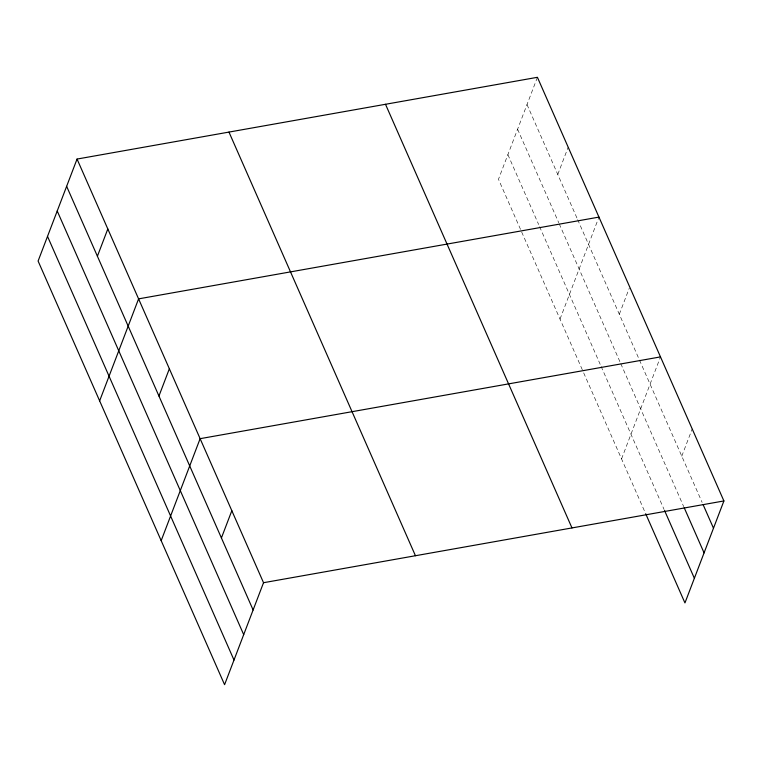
<?xml version="1.0" encoding="UTF-8"?>
<svg xmlns="http://www.w3.org/2000/svg" width="762" height="762" viewBox="0 0 762 762"><rect width="100%" height="100%" fill="white"/><g stroke="black" fill="none" stroke-linecap="round" stroke-linejoin="round"><path stroke-width="0.57" stroke-dasharray="3.81 2.86" d="M537.42 77.305L498.472 179.289L583.206 371.789M557.774 174.469L568.185 147.199M560.013 319.097L598.961 217.103M619.316 314.277L629.307 288.093M621.554 458.895L660.492 356.902M681.78 456.19L692.201 428.92M527.009 104.575L577.186 218.561M577.653 219.637L702.135 502.415M517.588 129.226L558.775 222.79M559.241 223.866L620.316 362.588M620.782 363.665L683.724 506.654M507.883 154.638L538.658 224.533M539.601 226.685L600.199 364.341M601.142 366.484L664.083 509.483M583.682 372.866L645.204 512.645"/><path stroke-width="1.14" d="M77.048 159.067L38.1 261.052L224.58 684.695L263.528 582.711L77.048 159.067L537.42 77.305L723.9 500.948L684.952 602.933L645.681 513.721M97.403 256.232L107.813 228.962M99.641 400.86L138.589 298.866L598.961 217.103M158.944 396.04L169.355 368.77M161.182 540.658L200.12 438.674L660.492 356.902M221.418 537.953L231.829 510.692M263.528 582.711L723.9 500.948M703.078 504.568L713.489 528.209M684.2 507.721L704.069 552.869M664.559 510.559L694.373 578.272M385.496 104.28L571.976 527.923M228.971 132.083L415.452 555.727M66.637 186.338L253.117 609.981M57.217 210.988L243.697 634.632M47.52 236.401L234.001 660.044"/></g></svg>
